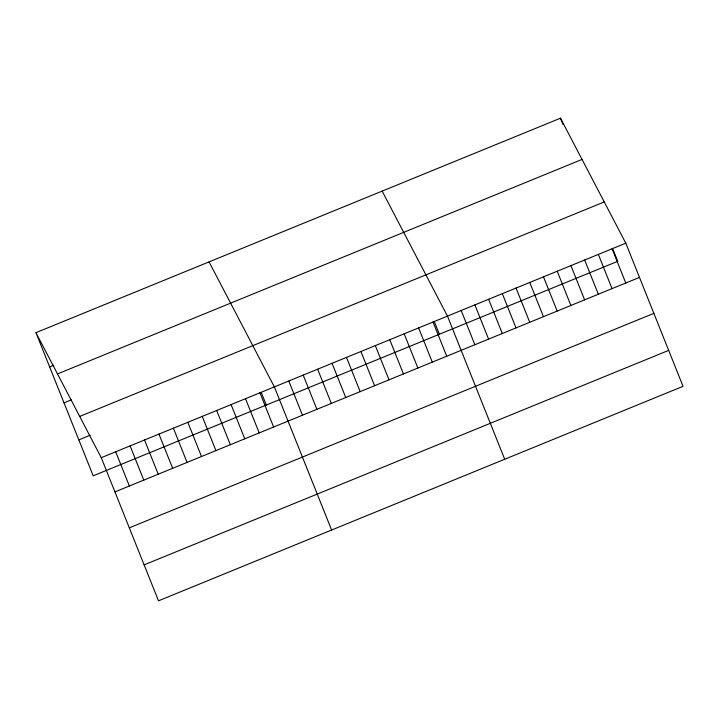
<?xml version="1.0" encoding="UTF-8"?>
<svg xmlns="http://www.w3.org/2000/svg" width="719" height="719" viewBox="0 0 719 719"><rect width="100%" height="100%" fill="white"/><g stroke="black" fill="none" stroke-linecap="round" stroke-linejoin="round"><path stroke-width="1.08" d="M35.95 332.681L560.487 118.186L625.8 243.184L683.05 386.319L158.513 600.814L101.262 457.688L35.95 332.681L93.2 475.816L617.738 261.312L612.947 249.331M49.638 366.906L53.763 365.216M57.502 373.934L582.039 159.429M64.009 402.847L71.226 399.899M79.71 416.436L604.248 201.931M78.82 439.875L90.154 435.238M101.262 457.688L625.8 243.184M114.95 491.904L639.488 277.408M129.321 527.845L653.868 313.349M144.133 564.873L668.679 350.378M382.149 191.11L447.461 316.117L504.711 459.252M209.049 261.896L274.361 386.903L331.612 530.029M560.487 118.186L562.977 124.405M612.085 248.792L625.773 283.016M598.361 254.409L612.049 288.625M584.646 260.017L598.334 294.242M570.931 265.626L584.61 299.85M557.207 271.234L570.895 305.458M543.492 276.842L557.18 311.066M529.768 282.459L543.456 316.675M516.053 288.067L529.741 322.292M502.329 293.676L516.017 327.9M488.614 299.284L502.302 333.508M474.899 304.892L488.587 339.116M461.176 310.509L474.864 344.725M434.6 322.265L439.39 334.245M433.036 322.013L446.724 356.238M418.611 327.918L432.299 362.133M404.186 333.814L417.874 368.029M389.761 339.71L403.449 373.934M375.336 345.605L389.024 379.83M360.911 351.51L374.599 385.726M346.486 357.406L360.174 391.63M332.061 363.302L345.749 397.526M317.636 369.207L331.324 403.422M303.211 375.102L316.899 409.327M288.786 380.998L302.474 415.223M261.5 393.05L266.3 405.031M259.936 392.799L273.624 427.023M245.512 398.694L259.2 432.919M231.087 404.599L244.775 438.815M216.662 410.495L230.35 444.719M202.237 416.391L215.925 450.615M187.812 422.296L201.5 456.511M173.387 428.191L187.075 462.416M158.962 434.087L172.65 468.312M144.537 439.992L158.225 474.207M130.112 445.888L143.8 480.112M115.687 451.784L129.375 486.008"/></g></svg>
